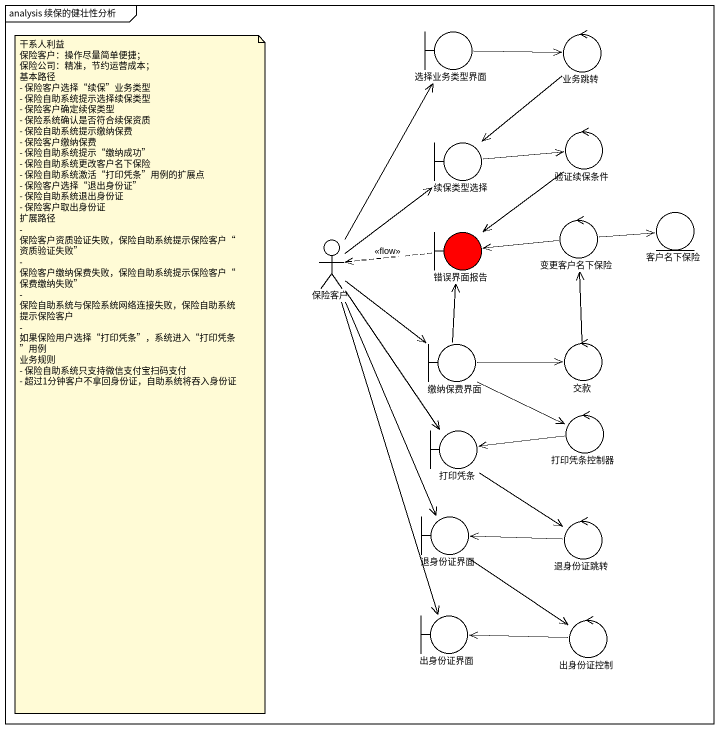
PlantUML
@startuml
mainframe analysis 续保的健壮性分析
boundary 选择业务类型界面
control 业务跳转
boundary 续保类型选择
control 验证续保条件
control 变更客户名下保险
entity 客户名下保险
actor 保险客户
boundary 错误界面报告 #FF0000
boundary 缴纳保费界面
control 交款
control 打印凭条控制器
boundary 打印凭条
boundary 退身份证界面
control 退身份证跳转
boundary 出身份证界面
control 出身份证控制
选择业务类型界面 -right-> 业务跳转
业务跳转 --> 续保类型选择
续保类型选择 -right-> 验证续保条件
验证续保条件 --> 错误界面报告
变更客户名下保险 -right-> 客户名下保险
变更客户名下保险 -left-> 错误界面报告
保险客户 -up-> 选择业务类型界面
保险客户 -up-> 续保类型选择
保险客户 --> 缴纳保费界面
保险客户 --> 打印凭条
保险客户 --> 退身份证界面
保险客户 --> 出身份证界面
错误界面报告 .left.> 保险客户 : <<flow>>
缴纳保费界面 -up-> 错误界面报告
缴纳保费界面 -right-> 交款
缴纳保费界面 --> 打印凭条控制器
交款 -up-> 变更客户名下保险
打印凭条控制器 -left-> 打印凭条
打印凭条 --> 退身份证跳转
退身份证界面 --> 出身份证控制
退身份证跳转 -left-> 退身份证界面
出身份证控制 -left-> 出身份证界面
note as N1
  干系人利益
  保险客户：操作尽量简单便捷；
  保险公司：精准，节约运营成本；
  基本路径
  - 保险客户选择“续保”业务类型
  - 保险自助系统提示选择续保类型
  - 保险客户确定续保类型
  - 保险系统确认是否符合续保资质
  - 保险自助系统提示缴纳保费
  - 保险客户缴纳保费
  - 保险自助系统提示“缴纳成功”
  - 保险自助系统更改客户名下保险
  - 保险自助系统激活“打印凭条”用例的扩展点
  - 保险客户选择“退出身份证”
  - 保险自助系统退出身份证
  - 保险客户取出身份证
  扩展路径
  - 保险客户资质验证失败，保险自助系统提示保险客户“资质验证失败”
  - 保险客户缴纳保费失败，保险自助系统提示保险客户“保费缴纳失败”
  - 保险自助系统与保险系统网络连接失败，保险自助系统提示保险客户
  - 如果保险用户选择“打印凭条”，系统进入“打印凭条”用例
  业务规则
  - 保险自助系统只支持微信支付宝扫码支付
  - 超过1分钟客户不拿回身份证，自助系统将吞入身份证
end note
@enduml
